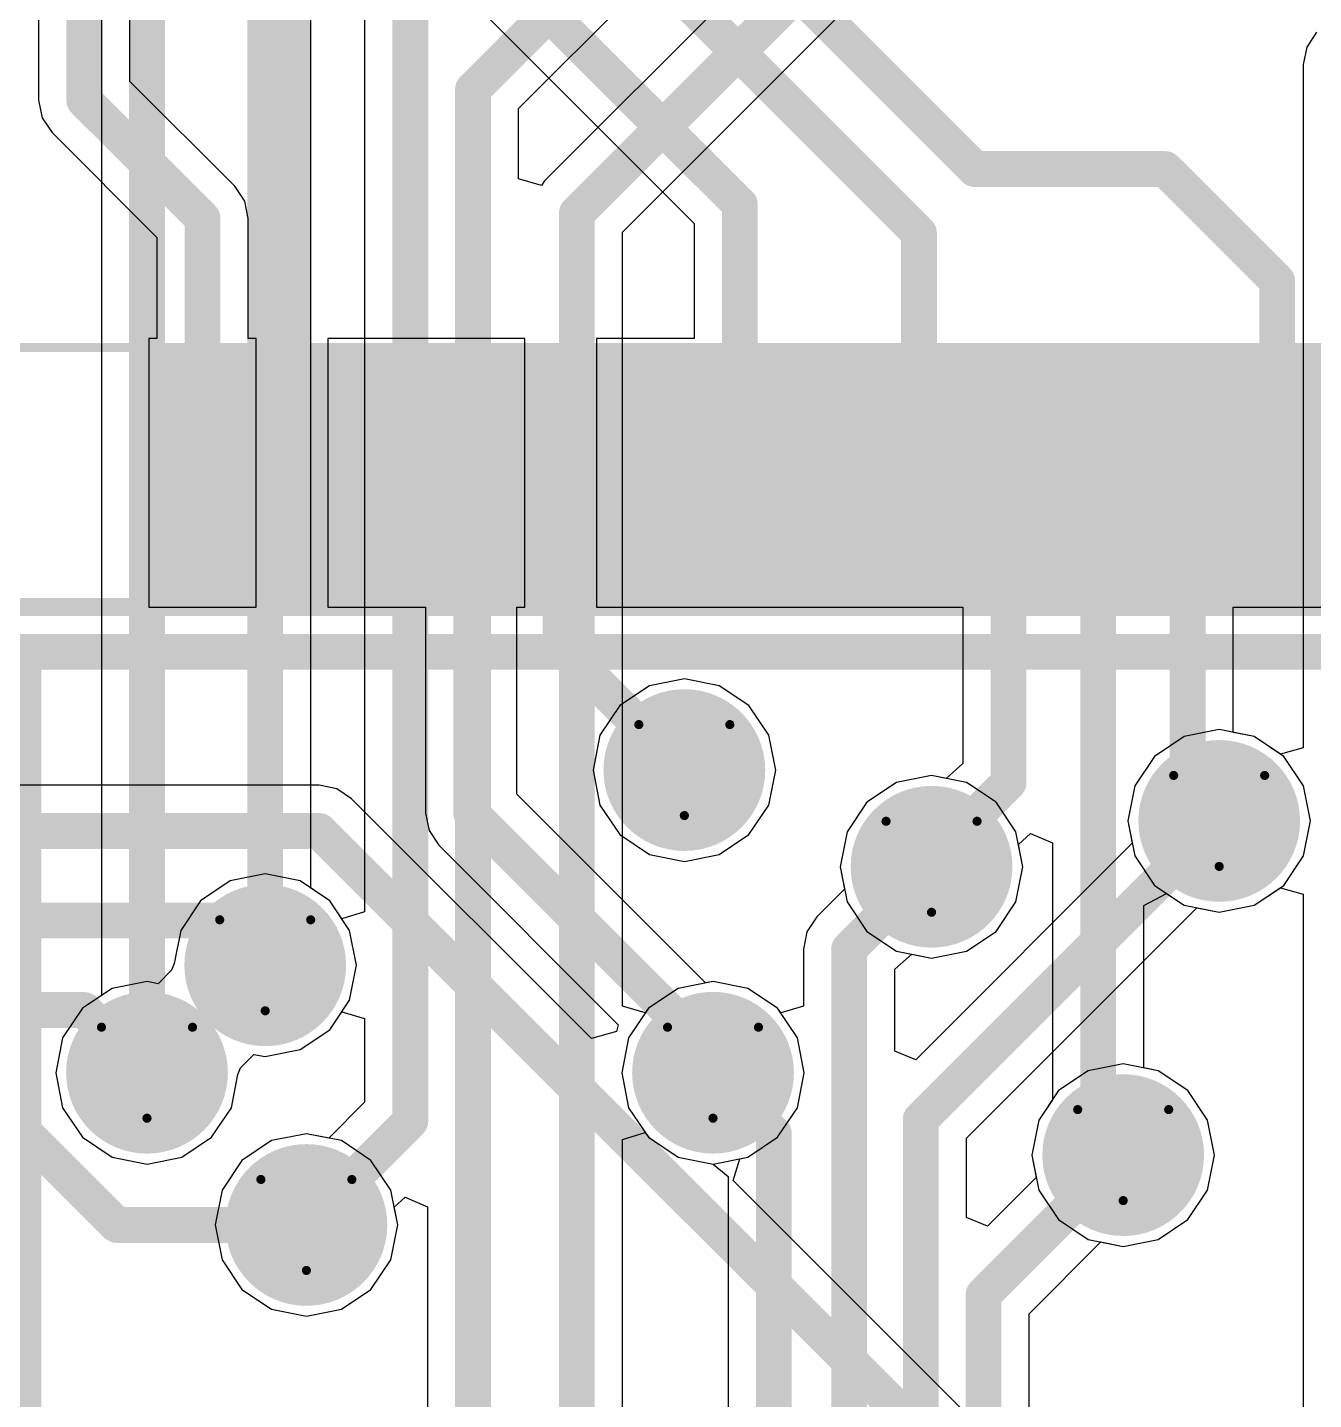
# Model space of a CAD drawing. Header units: inches. Extents: x -3 to 423, y -3 to 110.
# Drawn here: x 39.96 to 47.14, y 49.35 to 57.02 of the extents above; entities that cross this region are included whole.
import ezdxf

# ---------------------------------------------------------------- set-up
doc = ezdxf.new("R2010")
doc.units = ezdxf.units.IN
for name, color, linetype in [('Bottom Layer', 5, 'Continuous'), ('Bottom Solder', 6, 'Continuous'), ('Drill Drawing', 1, 'Continuous'), ('Mechanical 13', 56, 'Continuous'), ('Mechanical 15', 56, 'Continuous'), ('Mid Layer', 16, 'Continuous'), ('Mid Layer 2', 76, 'Continuous'), ('Top Layer', 1, 'Continuous'), ('Top Overlay', 2, 'Continuous'), ('Top Paste', 8, 'Continuous'), ('Top Solder', 216, 'Continuous'), ('Via Holes', 16, 'Continuous')]:
    doc.layers.add(name, color=color, linetype=linetype)

msp = doc.modelspace()

# ---------------------------------------------------------------- hatches: boundary and pattern name
at = {"layer": 'Bottom Layer'}
h = msp.add_hatch(color=5, dxfattribs=at)
edge = h.paths.add_edge_path()
edge.add_arc((43.63, 52.87), 0.35, 0, 360)
h = msp.add_hatch(color=5, dxfattribs=at)
edge = h.paths.add_edge_path()
edge.add_arc((46.616, 52.586), 0.35, 0, 360)
h = msp.add_hatch(color=5, dxfattribs=at)
edge = h.paths.add_edge_path()
edge.add_arc((45.01, 52.33), 0.35, 0, 360)
h = msp.add_hatch(color=5, dxfattribs=at)
edge = h.paths.add_edge_path()
edge.add_arc((41.29, 51.7799), 0.35, 0, 360)
h = msp.add_hatch(color=5, dxfattribs=at)
edge = h.paths.add_edge_path()
edge.add_arc((40.63, 51.18), 0.35, 0, 360)
h = msp.add_hatch(color=5, dxfattribs=at)
edge = h.paths.add_edge_path()
edge.add_arc((43.79, 51.18), 0.35, 0, 360)
h = msp.add_hatch(color=5, dxfattribs=at)
edge = h.paths.add_edge_path()
edge.add_arc((46.08, 50.72), 0.35, 0, 360)
h = msp.add_hatch(color=5, dxfattribs=at)
edge = h.paths.add_edge_path()
edge.add_arc((41.5199, 50.3299), 0.35, 0, 360)
at = {"layer": 'Bottom Solder'}
h = msp.add_hatch(color=6, dxfattribs=at)
edge = h.paths.add_edge_path()
edge.add_arc((43.63, 52.87), 0.4516, 0, 360)
h = msp.add_hatch(color=6, dxfattribs=at)
edge = h.paths.add_edge_path()
edge.add_arc((46.616, 52.586), 0.4516, 0, 360)
h = msp.add_hatch(color=6, dxfattribs=at)
edge = h.paths.add_edge_path()
edge.add_arc((45.01, 52.33), 0.4516, 0, 360)
h = msp.add_hatch(color=6, dxfattribs=at)
edge = h.paths.add_edge_path()
edge.add_arc((41.29, 51.7799), 0.4516, 0, 360)
h = msp.add_hatch(color=6, dxfattribs=at)
edge = h.paths.add_edge_path()
edge.add_arc((40.63, 51.18), 0.4516, 0, 360)
h = msp.add_hatch(color=6, dxfattribs=at)
edge = h.paths.add_edge_path()
edge.add_arc((43.79, 51.18), 0.4516, 0, 360)
h = msp.add_hatch(color=6, dxfattribs=at)
edge = h.paths.add_edge_path()
edge.add_arc((46.08, 50.72), 0.4516, 0, 360)
h = msp.add_hatch(color=6, dxfattribs=at)
edge = h.paths.add_edge_path()
edge.add_arc((41.5199, 50.3299), 0.4516, 0, 360)
at = {"layer": 'Mid Layer'}
h = msp.add_hatch(color=16, dxfattribs=at)
edge = h.paths.add_edge_path()
edge.add_arc((43.63, 52.87), 0.35, 0, 360)
h = msp.add_hatch(color=16, dxfattribs=at)
edge = h.paths.add_edge_path()
edge.add_arc((46.616, 52.586), 0.35, 0, 360)
h = msp.add_hatch(color=16, dxfattribs=at)
edge = h.paths.add_edge_path()
edge.add_arc((45.01, 52.33), 0.35, 0, 360)
h = msp.add_hatch(color=16, dxfattribs=at)
edge = h.paths.add_edge_path()
edge.add_arc((41.29, 51.7799), 0.35, 0, 360)
h = msp.add_hatch(color=16, dxfattribs=at)
edge = h.paths.add_edge_path()
edge.add_arc((40.63, 51.18), 0.35, 0, 360)
h = msp.add_hatch(color=16, dxfattribs=at)
edge = h.paths.add_edge_path()
edge.add_arc((43.79, 51.18), 0.35, 0, 360)
h = msp.add_hatch(color=16, dxfattribs=at)
edge = h.paths.add_edge_path()
edge.add_arc((46.08, 50.72), 0.35, 0, 360)
h = msp.add_hatch(color=16, dxfattribs=at)
edge = h.paths.add_edge_path()
edge.add_arc((41.5199, 50.3299), 0.35, 0, 360)
at = {"layer": 'Mid Layer 2'}
h = msp.add_hatch(color=76, dxfattribs=at)
edge = h.paths.add_edge_path()
edge.add_arc((43.63, 52.87), 0.35, 0, 360)
h = msp.add_hatch(color=76, dxfattribs=at)
edge = h.paths.add_edge_path()
edge.add_arc((46.616, 52.586), 0.35, 0, 360)
h = msp.add_hatch(color=76, dxfattribs=at)
edge = h.paths.add_edge_path()
edge.add_arc((45.01, 52.33), 0.35, 0, 360)
h = msp.add_hatch(color=76, dxfattribs=at)
edge = h.paths.add_edge_path()
edge.add_arc((41.29, 51.7799), 0.35, 0, 360)
h = msp.add_hatch(color=76, dxfattribs=at)
edge = h.paths.add_edge_path()
edge.add_arc((40.63, 51.18), 0.35, 0, 360)
h = msp.add_hatch(color=76, dxfattribs=at)
edge = h.paths.add_edge_path()
edge.add_arc((43.79, 51.18), 0.35, 0, 360)
h = msp.add_hatch(color=76, dxfattribs=at)
edge = h.paths.add_edge_path()
edge.add_arc((46.08, 50.72), 0.35, 0, 360)
h = msp.add_hatch(color=76, dxfattribs=at)
edge = h.paths.add_edge_path()
edge.add_arc((41.5199, 50.3299), 0.35, 0, 360)
at = {"layer": 'Top Layer'}
for points in [[(41.0899, 53.93), (40.7899, 53.93), (40.7899, 55.13), (41.0899, 55.13)], [(41.5899, 53.93), (41.2899, 53.93), (41.2899, 55.13), (41.5899, 55.13)], [(42.0899, 53.93), (41.7899, 53.93), (41.7899, 55.13), (42.0899, 55.13)], [(42.5899, 53.93), (42.2899, 53.93), (42.2899, 55.13), (42.5899, 55.13)], [(43.0899, 53.93), (42.7899, 53.93), (42.7899, 55.13), (43.0899, 55.13)], [(43.5899, 53.93), (43.2899, 53.93), (43.2899, 55.13), (43.5899, 55.13)], [(44.0899, 53.93), (43.7899, 53.93), (43.7899, 55.13), (44.0899, 55.13)], [(44.5899, 53.93), (44.2899, 53.93), (44.2899, 55.13), (44.5899, 55.13)], [(45.0899, 53.93), (44.7899, 53.93), (44.7899, 55.13), (45.0899, 55.13)], [(45.5899, 53.93), (45.2899, 53.93), (45.2899, 55.13), (45.5899, 55.13)], [(46.0899, 53.93), (45.7899, 53.93), (45.7899, 55.13), (46.0899, 55.13)], [(46.5899, 53.93), (46.2899, 53.93), (46.2899, 55.13), (46.5899, 55.13)], [(47.0899, 53.93), (46.7899, 53.93), (46.7899, 55.13), (47.0899, 55.13)]]:
    msp.add_hatch(color=1, dxfattribs=at).paths.add_polyline_path(points)
h = msp.add_hatch(color=1, dxfattribs=at)
edge = h.paths.add_edge_path()
edge.add_arc((43.63, 52.87), 0.35, 0, 360)
h = msp.add_hatch(color=1, dxfattribs=at)
edge = h.paths.add_edge_path()
edge.add_arc((46.616, 52.586), 0.35, 0, 360)
h = msp.add_hatch(color=1, dxfattribs=at)
edge = h.paths.add_edge_path()
edge.add_arc((45.01, 52.33), 0.35, 0, 360)
h = msp.add_hatch(color=1, dxfattribs=at)
edge = h.paths.add_edge_path()
edge.add_arc((41.29, 51.7799), 0.35, 0, 360)
h = msp.add_hatch(color=1, dxfattribs=at)
edge = h.paths.add_edge_path()
edge.add_arc((40.63, 51.18), 0.35, 0, 360)
h = msp.add_hatch(color=1, dxfattribs=at)
edge = h.paths.add_edge_path()
edge.add_arc((43.79, 51.18), 0.35, 0, 360)
h = msp.add_hatch(color=1, dxfattribs=at)
edge = h.paths.add_edge_path()
edge.add_arc((46.08, 50.72), 0.35, 0, 360)
h = msp.add_hatch(color=1, dxfattribs=at)
edge = h.paths.add_edge_path()
edge.add_arc((41.5199, 50.3299), 0.35, 0, 360)
at = {"layer": 'Top Paste'}
for points in [[(41.0899, 53.93), (40.7899, 53.93), (40.7899, 55.13), (41.0899, 55.13)], [(41.5899, 53.93), (41.2899, 53.93), (41.2899, 55.13), (41.5899, 55.13)], [(42.0899, 53.93), (41.7899, 53.93), (41.7899, 55.13), (42.0899, 55.13)], [(42.5899, 53.93), (42.2899, 53.93), (42.2899, 55.13), (42.5899, 55.13)], [(43.0899, 53.93), (42.7899, 53.93), (42.7899, 55.13), (43.0899, 55.13)], [(43.5899, 53.93), (43.2899, 53.93), (43.2899, 55.13), (43.5899, 55.13)], [(44.0899, 53.93), (43.7899, 53.93), (43.7899, 55.13), (44.0899, 55.13)], [(44.5899, 53.93), (44.2899, 53.93), (44.2899, 55.13), (44.5899, 55.13)], [(45.0899, 53.93), (44.7899, 53.93), (44.7899, 55.13), (45.0899, 55.13)], [(45.5899, 53.93), (45.2899, 53.93), (45.2899, 55.13), (45.5899, 55.13)], [(46.0899, 53.93), (45.7899, 53.93), (45.7899, 55.13), (46.0899, 55.13)], [(46.5899, 53.93), (46.2899, 53.93), (46.2899, 55.13), (46.5899, 55.13)], [(47.0899, 53.93), (46.7899, 53.93), (46.7899, 55.13), (47.0899, 55.13)]]:
    msp.add_hatch(color=8, dxfattribs=at).paths.add_polyline_path(points)
at = {"layer": 'Top Solder'}
for points in [[(41.1915, 53.8284), (40.6883, 53.8284), (40.6883, 55.2316), (41.1915, 55.2316)], [(41.6915, 53.8284), (41.1883, 53.8284), (41.1883, 55.2316), (41.6915, 55.2316)], [(42.1915, 53.8284), (41.6883, 53.8284), (41.6883, 55.2316), (42.1915, 55.2316)], [(42.6915, 53.8284), (42.1883, 53.8284), (42.1883, 55.2316), (42.6915, 55.2316)], [(43.1915, 53.8284), (42.6883, 53.8284), (42.6883, 55.2316), (43.1915, 55.2316)], [(43.6915, 53.8284), (43.1883, 53.8284), (43.1883, 55.2316), (43.6915, 55.2316)], [(44.1915, 53.8284), (43.6883, 53.8284), (43.6883, 55.2316), (44.1915, 55.2316)], [(44.6915, 53.8284), (44.1883, 53.8284), (44.1883, 55.2316), (44.6915, 55.2316)], [(45.1915, 53.8284), (44.6883, 53.8284), (44.6883, 55.2316), (45.1915, 55.2316)], [(45.6915, 53.8284), (45.1883, 53.8284), (45.1883, 55.2316), (45.6915, 55.2316)], [(46.1915, 53.8284), (45.6883, 53.8284), (45.6883, 55.2316), (46.1915, 55.2316)], [(46.6915, 53.8284), (46.1883, 53.8284), (46.1883, 55.2316), (46.6915, 55.2316)], [(47.1915, 53.8284), (46.6883, 53.8284), (46.6883, 55.2316), (47.1915, 55.2316)]]:
    msp.add_hatch(color=216, dxfattribs=at).paths.add_polyline_path(points)
h = msp.add_hatch(color=216, dxfattribs=at)
edge = h.paths.add_edge_path()
edge.add_arc((43.63, 52.87), 0.4516, 0, 360)
h = msp.add_hatch(color=216, dxfattribs=at)
edge = h.paths.add_edge_path()
edge.add_arc((46.616, 52.586), 0.4516, 0, 360)
h = msp.add_hatch(color=216, dxfattribs=at)
edge = h.paths.add_edge_path()
edge.add_arc((45.01, 52.33), 0.4516, 0, 360)
h = msp.add_hatch(color=216, dxfattribs=at)
edge = h.paths.add_edge_path()
edge.add_arc((41.29, 51.7799), 0.4516, 0, 360)
h = msp.add_hatch(color=216, dxfattribs=at)
edge = h.paths.add_edge_path()
edge.add_arc((40.63, 51.18), 0.4516, 0, 360)
h = msp.add_hatch(color=216, dxfattribs=at)
edge = h.paths.add_edge_path()
edge.add_arc((43.79, 51.18), 0.4516, 0, 360)
h = msp.add_hatch(color=216, dxfattribs=at)
edge = h.paths.add_edge_path()
edge.add_arc((46.08, 50.72), 0.4516, 0, 360)
h = msp.add_hatch(color=216, dxfattribs=at)
edge = h.paths.add_edge_path()
edge.add_arc((41.5199, 50.3299), 0.4516, 0, 360)
at = {"layer": 'Via Holes'}
h = msp.add_hatch(color=7, dxfattribs=at)
edge = h.paths.add_edge_path()
edge.add_arc((43.63, 52.87), 0.25, 0, 360)
h = msp.add_hatch(color=7, dxfattribs=at)
edge = h.paths.add_edge_path()
edge.add_arc((46.616, 52.586), 0.25, 0, 360)
h = msp.add_hatch(color=7, dxfattribs=at)
edge = h.paths.add_edge_path()
edge.add_arc((45.01, 52.33), 0.25, 0, 360)
h = msp.add_hatch(color=7, dxfattribs=at)
edge = h.paths.add_edge_path()
edge.add_arc((41.29, 51.7799), 0.25, 0, 360)
h = msp.add_hatch(color=7, dxfattribs=at)
edge = h.paths.add_edge_path()
edge.add_arc((40.63, 51.18), 0.25, 0, 360)
h = msp.add_hatch(color=7, dxfattribs=at)
edge = h.paths.add_edge_path()
edge.add_arc((43.79, 51.18), 0.25, 0, 360)
h = msp.add_hatch(color=7, dxfattribs=at)
edge = h.paths.add_edge_path()
edge.add_arc((46.08, 50.72), 0.25, 0, 360)
h = msp.add_hatch(color=7, dxfattribs=at)
edge = h.paths.add_edge_path()
edge.add_arc((41.5199, 50.3299), 0.25, 0, 360)

# ---------------------------------------------------------------- linework, layer by layer
at = {"layer": 'Bottom Layer'}
for p, q in [((42.7049, 56.5644), (48.6998, 62.5593)), ((48.4398, 61.7502), (42.8498, 56.1602)), ((43.2849, 55.8744), (48.7256, 61.3151)), ((41.5449, 52.2109), (41.5449, 60.0873)), ((41.8451, 57.7385), (41.8451, 52.0777)), ((40.3751, 57.4098), (40.3751, 51.611)), ((47.1598, 56.9902), (47.1045, 56.9075)), ((47.1045, 56.9075), (47.0851, 56.81)), ((47.0851, 56.81), (47.0851, 52.9951)), ((42.7049, 56.172), (42.7049, 56.5644)), ((42.8319, 56.1335), (42.7049, 56.172)), ((42.8498, 56.1602), (42.8319, 56.1335)), ((43.2849, 51.5526), (43.2849, 55.8744)), ((46.4209, 53.057), (46.2555, 52.9465)), ((46.616, 53.0958), (46.4209, 53.057)), ((46.8111, 53.057), (46.616, 53.0958)), ((46.9581, 52.9588), (46.8111, 53.057)), ((46.2555, 52.9465), (46.145, 52.7811)), ((47.0851, 52.9951), (46.9581, 52.9588)), ((44.8149, 52.801), (44.6495, 52.6905)), ((45.01, 52.8398), (44.8149, 52.801)), ((45.2051, 52.801), (45.01, 52.8398)), ((45.3705, 52.6905), (45.2051, 52.801)), ((46.145, 52.7811), (46.1062, 52.586)), ((44.6495, 52.6905), (44.539, 52.5251)), ((45.481, 52.5251), (45.3705, 52.6905)), ((46.1062, 52.586), (46.131, 52.4615)), ((44.539, 52.5251), (44.5002, 52.33)), ((45.5198, 52.33), (45.481, 52.5251)), ((46.131, 52.4615), (44.9222, 51.2527)), ((44.5002, 52.33), (44.525, 52.2055)), ((45.481, 52.1349), (45.5198, 52.33)), ((41.6505, 52.1404), (41.5449, 52.2109)), ((44.525, 52.2055), (44.3698, 52.0502)), ((46.8111, 52.115), (46.9581, 52.2132)), ((46.9581, 52.2132), (47.0851, 52.1769)), ((41.7181, 52.0392), (41.6505, 52.1404)), ((45.2049, 50.8144), (46.4915, 52.101)), ((45.3705, 51.9695), (45.481, 52.1349)), ((46.4915, 52.101), (46.616, 52.0762)), ((46.616, 52.0762), (46.8111, 52.115)), ((47.0851, 52.1769), (47.0851, 49.1909)), ((41.8451, 52.0777), (41.7181, 52.0392)), ((44.3698, 52.0502), (44.3145, 51.9675)), ((44.3145, 51.9675), (44.2951, 51.87)), ((45.2051, 51.859), (45.3705, 51.9695)), ((44.2951, 51.87), (44.2951, 51.5526)), ((44.8049, 51.7577), (44.8997, 51.8421)), ((44.8997, 51.8421), (45.01, 51.8202)), ((45.01, 51.8202), (45.2051, 51.859)), ((44.8049, 51.3013), (44.8049, 51.7577)), ((43.5949, 51.651), (43.4295, 51.5405)), ((43.79, 51.6898), (43.5949, 51.651)), ((43.9851, 51.651), (43.79, 51.6898)), ((44.1505, 51.5405), (43.9851, 51.651)), ((40.3751, 51.611), (40.2695, 51.5405)), ((40.2695, 51.5405), (40.159, 51.3751)), ((41.6505, 51.4194), (41.7181, 51.5206)), ((41.7181, 51.5206), (41.8451, 51.4821)), ((43.4119, 51.5141), (43.2849, 51.5526)), ((43.4295, 51.5405), (43.4119, 51.5141)), ((44.1681, 51.5141), (44.1505, 51.5405)), ((44.2951, 51.5526), (44.1681, 51.5141)), ((41.4851, 51.3089), (41.6505, 51.4194)), ((41.8451, 51.4821), (41.8451, 51.0156)), ((40.159, 51.3751), (40.1202, 51.18)), ((41.1525, 51.2081), (41.227, 51.2826)), ((41.227, 51.2826), (41.29, 51.2701)), ((41.29, 51.2701), (41.4851, 51.3089)), ((44.9222, 51.2527), (44.8049, 51.3013)), ((41.138, 51.1709), (41.1525, 51.2081)), ((45.8849, 51.191), (45.7195, 51.0805)), ((46.08, 51.2298), (45.8849, 51.191)), ((46.2751, 51.191), (46.08, 51.2298)), ((46.4405, 51.0805), (46.2751, 51.191)), ((40.1202, 51.18), (40.159, 50.9849)), ((41.101, 50.9849), (41.138, 51.1709)), ((45.7195, 51.0805), (45.609, 50.9151)), ((46.551, 50.9151), (46.4405, 51.0805)), ((40.159, 50.9849), (40.2695, 50.8195)), ((40.9905, 50.8195), (41.101, 50.9849)), ((41.8451, 51.0156), (41.6445, 50.8149)), ((45.609, 50.9151), (45.5702, 50.72)), ((46.5898, 50.72), (46.551, 50.9151)), ((40.2695, 50.8195), (40.4349, 50.709)), ((40.8251, 50.709), (40.9905, 50.8195)), ((41.3248, 50.8009), (41.1594, 50.6904)), ((41.5199, 50.8397), (41.3248, 50.8009)), ((41.6445, 50.8149), (41.5199, 50.8397)), ((43.2849, 50.8074), (43.4119, 50.8459)), ((43.2849, 46.93), (43.2849, 50.8074)), ((43.4119, 50.8459), (43.4295, 50.8195)), ((43.4295, 50.8195), (43.5949, 50.709)), ((45.2049, 50.3713), (45.2049, 50.8144)), ((40.4349, 50.709), (40.63, 50.6702)), ((40.63, 50.6702), (40.8251, 50.709)), ((41.1594, 50.6904), (41.0489, 50.525)), ((43.5949, 50.709), (43.79, 50.6702)), ((43.79, 50.6702), (43.8751, 50.6004)), ((45.5702, 50.72), (45.595, 50.5955)), ((46.551, 50.5249), (46.5898, 50.72)), ((43.8751, 50.6004), (43.8751, 40.4556)), ((45.595, 50.5955), (45.3222, 50.3227)), ((41.0489, 50.525), (41.0101, 50.3299)), ((46.4405, 50.3595), (46.551, 50.5249)), ((42.01, 50.4291), (42.0706, 50.4846)), ((42.0297, 50.3299), (42.01, 50.4291)), ((42.0706, 50.4846), (42.1951, 50.4319)), ((42.1951, 50.4319), (42.1951, 48.4756)), ((45.3222, 50.3227), (45.2049, 50.3713)), ((46.2751, 50.249), (46.4405, 50.3595)), ((41.0101, 50.3299), (41.0489, 50.1348)), ((41.9909, 50.1348), (42.0297, 50.3299)), ((45.5549, 49.8344), (45.9555, 50.235)), ((45.9555, 50.235), (46.08, 50.2102)), ((46.08, 50.2102), (46.2751, 50.249)), ((41.0489, 50.1348), (41.1594, 49.9694)), ((41.8804, 49.9694), (41.9909, 50.1348)), ((41.1594, 49.9694), (41.3248, 49.8589)), ((41.715, 49.8589), (41.8804, 49.9694)), ((41.3248, 49.8589), (41.5199, 49.8201)), ((41.5199, 49.8201), (41.715, 49.8589)), ((45.5549, 45.7447), (45.5549, 49.8344))]:
    msp.add_line(p, q, dxfattribs=at)
at = {"layer": 'Bottom Layer', "const_width": 0.2}
for points in [[(42.45, 56.67), (48.5942, 62.8142)], [(43.03, 55.98), (48.62, 61.57)], [(41.29, 51.7799), (41.29, 60.1929)], [(42.1, 50.91), (42.1, 57.7385)], [(40.63, 51.18), (40.63, 57.4098)], [(42.45, 48.37), (42.45, 56.67)], [(43.03, 46.93), (43.03, 55.98)], [(44.95, 50.92), (46.616, 52.586)], [(44.55, 51.87), (45.01, 52.33)], [(44.55, 33.4), (44.55, 51.87)], [(43.79, 51.18), (44.13, 50.84)], [(41.5199, 50.3299), (42.1, 50.91)], [(44.95, 33.101), (44.95, 50.92)], [(44.13, 40.35), (44.13, 50.84)], [(45.3, 49.94), (46.08, 50.72)], [(45.3, 31.89), (45.3, 49.94)]]:
    msp.add_lwpolyline(points, dxfattribs=at)
at = {"layer": 'Bottom Layer', "const_width": 0.1}
for points in [[(42.4, 56.67, 1), (42.5, 56.67, 1)], [(42.4, 56.67, 1), (42.5, 56.67, 1)], [(42.98, 55.98, 1), (43.08, 55.98, 1)], [(42.98, 55.98, 1), (43.08, 55.98, 1)], [(46.566, 52.586, 1), (46.666, 52.586, 1)], [(44.96, 52.33, 1), (45.06, 52.33, 1)], [(44.5, 51.87, 1), (44.6, 51.87, 1)], [(44.5, 51.87, 1), (44.6, 51.87, 1)], [(41.24, 51.7799, 1), (41.34, 51.7799, 1)], [(40.58, 51.18, 1), (40.68, 51.18, 1)], [(43.74, 51.18, 1), (43.84, 51.18, 1)], [(42.05, 50.91, 1), (42.15, 50.91, 1)], [(42.05, 50.91, 1), (42.15, 50.91, 1)], [(44.9, 50.92, 1), (45, 50.92, 1)], [(44.9, 50.92, 1), (45, 50.92, 1)], [(44.08, 50.84, 1), (44.18, 50.84, 1)], [(44.08, 50.84, 1), (44.18, 50.84, 1)], [(46.03, 50.72, 1), (46.13, 50.72, 1)], [(41.4699, 50.3299, 1), (41.5699, 50.3299, 1)], [(45.25, 49.94, 1), (45.35, 49.94, 1)], [(45.25, 49.94, 1), (45.35, 49.94, 1)]]:
    msp.add_lwpolyline(points, format="xyb", close=True, dxfattribs=at)
at = {"layer": 'Drill Drawing', "const_width": 0.0508}
for points in [[(43.376, 53.124), (43.884, 53.124)], [(43.376, 53.124), (43.63, 52.616)], [(43.63, 52.616), (43.884, 53.124)], [(46.362, 52.84), (46.87, 52.84)], [(46.362, 52.84), (46.616, 52.332)], [(46.616, 52.332), (46.87, 52.84)], [(44.756, 52.584), (45.264, 52.584)], [(44.756, 52.584), (45.01, 52.076)], [(45.01, 52.076), (45.264, 52.584)], [(41.036, 52.0339), (41.544, 52.0339)], [(41.036, 52.0339), (41.29, 51.5259)], [(41.29, 51.5259), (41.544, 52.0339)], [(40.376, 51.434), (40.884, 51.434)], [(40.376, 51.434), (40.63, 50.926)], [(40.63, 50.926), (40.884, 51.434)], [(43.536, 51.434), (44.044, 51.434)], [(43.536, 51.434), (43.79, 50.926)], [(43.79, 50.926), (44.044, 51.434)], [(45.826, 50.974), (46.334, 50.974)], [(45.826, 50.974), (46.08, 50.466)], [(46.08, 50.466), (46.334, 50.974)], [(41.2659, 50.5839), (41.7739, 50.5839)], [(41.2659, 50.5839), (41.5199, 50.0759)], [(41.5199, 50.0759), (41.7739, 50.5839)]]:
    msp.add_lwpolyline(points, dxfattribs=at)
at = {"layer": 'Drill Drawing', "const_width": 0.0254}
for points in [[(43.3633, 53.124, 1), (43.3887, 53.124, 1)], [(43.3633, 53.124, 1), (43.3887, 53.124, 1)], [(43.8713, 53.124, 1), (43.8967, 53.124, 1)], [(43.8713, 53.124, 1), (43.8967, 53.124, 1)], [(46.3493, 52.84, 1), (46.3747, 52.84, 1)], [(46.3493, 52.84, 1), (46.3747, 52.84, 1)], [(46.8573, 52.84, 1), (46.8827, 52.84, 1)], [(46.8573, 52.84, 1), (46.8827, 52.84, 1)], [(43.6173, 52.616, 1), (43.6427, 52.616, 1)], [(43.6173, 52.616, 1), (43.6427, 52.616, 1)], [(44.7433, 52.584, 1), (44.7687, 52.584, 1)], [(44.7433, 52.584, 1), (44.7687, 52.584, 1)], [(45.2513, 52.584, 1), (45.2767, 52.584, 1)], [(45.2513, 52.584, 1), (45.2767, 52.584, 1)], [(46.6033, 52.332, 1), (46.6287, 52.332, 1)], [(46.6033, 52.332, 1), (46.6287, 52.332, 1)], [(44.9973, 52.076, 1), (45.0227, 52.076, 1)], [(44.9973, 52.076, 1), (45.0227, 52.076, 1)], [(41.0233, 52.0339, 1), (41.0487, 52.0339, 1)], [(41.0233, 52.0339, 1), (41.0487, 52.0339, 1)], [(41.5313, 52.0339, 1), (41.5567, 52.0339, 1)], [(41.5313, 52.0339, 1), (41.5567, 52.0339, 1)], [(41.2773, 51.5259, 1), (41.3027, 51.5259, 1)], [(41.2773, 51.5259, 1), (41.3027, 51.5259, 1)], [(40.3633, 51.434, 1), (40.3887, 51.434, 1)], [(40.3633, 51.434, 1), (40.3887, 51.434, 1)], [(40.8713, 51.434, 1), (40.8967, 51.434, 1)], [(40.8713, 51.434, 1), (40.8967, 51.434, 1)], [(43.5233, 51.434, 1), (43.5487, 51.434, 1)], [(43.5233, 51.434, 1), (43.5487, 51.434, 1)], [(44.0313, 51.434, 1), (44.0567, 51.434, 1)], [(44.0313, 51.434, 1), (44.0567, 51.434, 1)], [(40.6173, 50.926, 1), (40.6427, 50.926, 1)], [(40.6173, 50.926, 1), (40.6427, 50.926, 1)], [(43.7773, 50.926, 1), (43.8027, 50.926, 1)], [(43.7773, 50.926, 1), (43.8027, 50.926, 1)], [(45.8133, 50.974, 1), (45.8387, 50.974, 1)], [(45.8133, 50.974, 1), (45.8387, 50.974, 1)], [(46.3213, 50.974, 1), (46.3467, 50.974, 1)], [(46.3213, 50.974, 1), (46.3467, 50.974, 1)], [(41.2532, 50.5839, 1), (41.2786, 50.5839, 1)], [(41.2532, 50.5839, 1), (41.2786, 50.5839, 1)], [(41.7612, 50.5839, 1), (41.7866, 50.5839, 1)], [(41.7612, 50.5839, 1), (41.7866, 50.5839, 1)], [(46.0673, 50.466, 1), (46.0927, 50.466, 1)], [(46.0673, 50.466, 1), (46.0927, 50.466, 1)], [(41.5072, 50.0759, 1), (41.5326, 50.0759, 1)], [(41.5072, 50.0759, 1), (41.5326, 50.0759, 1)]]:
    msp.add_lwpolyline(points, format="xyb", close=True, dxfattribs=at)
at = {"layer": 'Mechanical 13', "const_width": 0.1}
msp.add_lwpolyline([(39.6899, 53.78), (49.6899, 53.78)], dxfattribs=at)
at = {"layer": 'Mechanical 15', "const_width": 0.05}
msp.add_lwpolyline([(38.2399, 55.23), (51.1399, 55.23)], dxfattribs=at)
at = {"layer": 'Mid Layer'}
for p, q in [((46.4209, 53.057), (46.2555, 52.9465)), ((46.616, 53.0958), (46.4209, 53.057)), ((46.8111, 53.057), (46.616, 53.0958)), ((46.9765, 52.9465), (46.8111, 53.057)), ((46.2555, 52.9465), (46.145, 52.7811)), ((47.087, 52.7811), (46.9765, 52.9465)), ((44.8149, 52.801), (44.6495, 52.6905)), ((45.01, 52.8398), (44.8149, 52.801)), ((45.2051, 52.801), (45.01, 52.8398)), ((45.3705, 52.6905), (45.2051, 52.801)), ((46.145, 52.7811), (46.1062, 52.586)), ((47.1258, 52.586), (47.087, 52.7811)), ((44.6495, 52.6905), (44.539, 52.5251)), ((45.481, 52.5251), (45.3705, 52.6905)), ((46.1062, 52.586), (46.145, 52.3909)), ((47.087, 52.3909), (47.1258, 52.586)), ((44.539, 52.5251), (44.5002, 52.33)), ((45.5198, 52.33), (45.481, 52.5251)), ((46.145, 52.3909), (46.2555, 52.2255)), ((46.9765, 52.2255), (47.087, 52.3909)), ((41.29, 52.2897), (41.0949, 52.2509)), ((41.4851, 52.2509), (41.29, 52.2897)), ((44.5002, 52.33), (44.539, 52.1349)), ((45.481, 52.1349), (45.5198, 52.33)), ((41.0949, 52.2509), (40.9295, 52.1404)), ((41.6505, 52.1404), (41.4851, 52.2509)), ((46.2555, 52.2255), (46.4209, 52.115)), ((46.8111, 52.115), (46.9765, 52.2255)), ((40.9295, 52.1404), (40.819, 51.975)), ((41.761, 51.975), (41.6505, 52.1404)), ((44.539, 52.1349), (44.6495, 51.9695)), ((45.3705, 51.9695), (45.481, 52.1349)), ((46.4209, 52.115), (46.616, 52.0762)), ((46.616, 52.0762), (46.8111, 52.115)), ((40.819, 51.975), (40.782, 51.789)), ((41.7998, 51.7799), (41.761, 51.975)), ((44.6495, 51.9695), (44.8149, 51.859)), ((45.2051, 51.859), (45.3705, 51.9695)), ((44.8149, 51.859), (45.01, 51.8202)), ((45.01, 51.8202), (45.2051, 51.859)), ((40.7675, 51.7518), (40.693, 51.6773)), ((40.782, 51.789), (40.7675, 51.7518)), ((41.761, 51.5848), (41.7998, 51.7799)), ((40.4349, 51.651), (40.2695, 51.5405)), ((40.63, 51.6898), (40.4349, 51.651)), ((40.693, 51.6773), (40.63, 51.6898)), ((43.5949, 51.651), (43.4295, 51.5405)), ((43.79, 51.6898), (43.5949, 51.651)), ((43.9851, 51.651), (43.79, 51.6898)), ((44.1505, 51.5405), (43.9851, 51.651)), ((41.6505, 51.4194), (41.761, 51.5848)), ((40.2695, 51.5405), (40.159, 51.3751)), ((43.4295, 51.5405), (43.319, 51.3751)), ((44.261, 51.3751), (44.1505, 51.5405)), ((41.4851, 51.3089), (41.6505, 51.4194)), ((40.159, 51.3751), (40.1202, 51.18)), ((43.319, 51.3751), (43.2802, 51.18)), ((44.2998, 51.18), (44.261, 51.3751)), ((41.1525, 51.2081), (41.227, 51.2826)), ((41.227, 51.2826), (41.29, 51.2701)), ((41.29, 51.2701), (41.4851, 51.3089)), ((41.138, 51.1709), (41.1525, 51.2081)), ((45.8849, 51.191), (45.7195, 51.0805)), ((46.08, 51.2298), (45.8849, 51.191)), ((46.2751, 51.191), (46.08, 51.2298)), ((46.4405, 51.0805), (46.2751, 51.191)), ((40.1202, 51.18), (40.159, 50.9849)), ((41.101, 50.9849), (41.138, 51.1709)), ((43.2802, 51.18), (43.319, 50.9849)), ((44.261, 50.9849), (44.2998, 51.18)), ((45.7195, 51.0805), (45.609, 50.9151)), ((46.551, 50.9151), (46.4405, 51.0805)), ((40.159, 50.9849), (40.2695, 50.8195)), ((40.9905, 50.8195), (41.101, 50.9849)), ((43.319, 50.9849), (43.4295, 50.8195)), ((44.1505, 50.8195), (44.261, 50.9849)), ((45.609, 50.9151), (45.5702, 50.72)), ((46.5898, 50.72), (46.551, 50.9151)), ((40.2695, 50.8195), (40.4349, 50.709)), ((40.8251, 50.709), (40.9905, 50.8195)), ((41.3248, 50.8009), (41.1594, 50.6904)), ((41.5199, 50.8397), (41.3248, 50.8009)), ((41.715, 50.8009), (41.5199, 50.8397)), ((41.8804, 50.6904), (41.715, 50.8009)), ((43.4295, 50.8195), (43.5949, 50.709)), ((43.9851, 50.709), (44.1505, 50.8195)), ((40.4349, 50.709), (40.63, 50.6702)), ((40.63, 50.6702), (40.8251, 50.709)), ((41.1594, 50.6904), (41.0489, 50.525)), ((41.9909, 50.525), (41.8804, 50.6904)), ((43.5949, 50.709), (43.79, 50.6702)), ((43.79, 50.6702), (43.9851, 50.709)), ((45.5702, 50.72), (45.609, 50.5249)), ((46.551, 50.5249), (46.5898, 50.72)), ((41.0489, 50.525), (41.0101, 50.3299)), ((42.0297, 50.3299), (41.9909, 50.525)), ((45.609, 50.5249), (45.7195, 50.3595)), ((46.4405, 50.3595), (46.551, 50.5249)), ((45.7195, 50.3595), (45.8849, 50.249)), ((46.2751, 50.249), (46.4405, 50.3595)), ((41.0101, 50.3299), (41.0489, 50.1348)), ((41.9909, 50.1348), (42.0297, 50.3299)), ((45.8849, 50.249), (46.08, 50.2102)), ((46.08, 50.2102), (46.2751, 50.249)), ((41.0489, 50.1348), (41.1594, 49.9694)), ((41.8804, 49.9694), (41.9909, 50.1348)), ((41.1594, 49.9694), (41.3248, 49.8589)), ((41.715, 49.8589), (41.8804, 49.9694)), ((41.3248, 49.8589), (41.5199, 49.8201)), ((41.5199, 49.8201), (41.715, 49.8589))]:
    msp.add_line(p, q, dxfattribs=at)
at = {"layer": 'Mid Layer 2'}
for p, q in [((43.4349, 53.341), (43.2695, 53.2305)), ((43.63, 53.3798), (43.4349, 53.341)), ((43.8251, 53.341), (43.63, 53.3798)), ((43.9905, 53.2305), (43.8251, 53.341)), ((43.2695, 53.2305), (43.159, 53.0651)), ((44.101, 53.0651), (43.9905, 53.2305)), ((43.159, 53.0651), (43.1202, 52.87)), ((44.1398, 52.87), (44.101, 53.0651)), ((46.4209, 53.057), (46.2555, 52.9465)), ((46.616, 53.0958), (46.4209, 53.057)), ((46.8111, 53.057), (46.616, 53.0958)), ((46.9765, 52.9465), (46.8111, 53.057)), ((46.2555, 52.9465), (46.145, 52.7811)), ((47.087, 52.7811), (46.9765, 52.9465)), ((43.1202, 52.87), (43.159, 52.6749)), ((44.101, 52.6749), (44.1398, 52.87)), ((44.8149, 52.801), (44.6495, 52.6905)), ((45.01, 52.8398), (44.8149, 52.801)), ((45.2051, 52.801), (45.01, 52.8398)), ((45.3705, 52.6905), (45.2051, 52.801)), ((46.145, 52.7811), (46.1062, 52.586)), ((47.1258, 52.586), (47.087, 52.7811)), ((43.159, 52.6749), (43.2695, 52.5095)), ((43.9905, 52.5095), (44.101, 52.6749)), ((44.6495, 52.6905), (44.539, 52.5251)), ((45.481, 52.5251), (45.3705, 52.6905)), ((46.1062, 52.586), (46.145, 52.3909)), ((47.087, 52.3909), (47.1258, 52.586)), ((43.2695, 52.5095), (43.4349, 52.399)), ((43.8251, 52.399), (43.9905, 52.5095)), ((44.539, 52.5251), (44.5002, 52.33)), ((45.5198, 52.33), (45.481, 52.5251)), ((43.4349, 52.399), (43.63, 52.3602)), ((43.63, 52.3602), (43.8251, 52.399)), ((46.145, 52.3909), (46.2555, 52.2255)), ((46.9765, 52.2255), (47.087, 52.3909)), ((41.29, 52.2897), (41.0949, 52.2509)), ((41.4851, 52.2509), (41.29, 52.2897)), ((44.5002, 52.33), (44.539, 52.1349)), ((45.481, 52.1349), (45.5198, 52.33)), ((41.0949, 52.2509), (40.9295, 52.1404)), ((41.6505, 52.1404), (41.4851, 52.2509)), ((46.2555, 52.2255), (46.4209, 52.115)), ((46.8111, 52.115), (46.9765, 52.2255)), ((40.9295, 52.1404), (40.819, 51.975)), ((41.761, 51.975), (41.6505, 52.1404)), ((44.539, 52.1349), (44.6495, 51.9695)), ((45.3705, 51.9695), (45.481, 52.1349)), ((46.4209, 52.115), (46.616, 52.0762)), ((46.616, 52.0762), (46.8111, 52.115)), ((40.819, 51.975), (40.782, 51.789)), ((41.7998, 51.7799), (41.761, 51.975)), ((44.6495, 51.9695), (44.8149, 51.859)), ((45.2051, 51.859), (45.3705, 51.9695)), ((44.8149, 51.859), (45.01, 51.8202)), ((45.01, 51.8202), (45.2051, 51.859)), ((40.7675, 51.7518), (40.693, 51.6773)), ((40.782, 51.789), (40.7675, 51.7518)), ((41.761, 51.5848), (41.7998, 51.7799)), ((40.4349, 51.651), (40.2695, 51.5405)), ((40.63, 51.6898), (40.4349, 51.651)), ((40.693, 51.6773), (40.63, 51.6898)), ((43.5949, 51.651), (43.4295, 51.5405)), ((43.79, 51.6898), (43.5949, 51.651)), ((43.9851, 51.651), (43.79, 51.6898)), ((44.1505, 51.5405), (43.9851, 51.651)), ((41.6505, 51.4194), (41.761, 51.5848)), ((40.2695, 51.5405), (40.159, 51.3751)), ((43.4295, 51.5405), (43.319, 51.3751)), ((44.261, 51.3751), (44.1505, 51.5405)), ((41.4851, 51.3089), (41.6505, 51.4194)), ((40.159, 51.3751), (40.1202, 51.18)), ((43.319, 51.3751), (43.2802, 51.18)), ((44.2998, 51.18), (44.261, 51.3751)), ((41.1525, 51.2081), (41.227, 51.2826)), ((41.227, 51.2826), (41.29, 51.2701)), ((41.29, 51.2701), (41.4851, 51.3089)), ((41.138, 51.1709), (41.1525, 51.2081)), ((45.8849, 51.191), (45.7195, 51.0805)), ((46.08, 51.2298), (45.8849, 51.191)), ((46.2751, 51.191), (46.08, 51.2298)), ((46.4405, 51.0805), (46.2751, 51.191)), ((40.1202, 51.18), (40.159, 50.9849)), ((41.101, 50.9849), (41.138, 51.1709)), ((43.2802, 51.18), (43.319, 50.9849)), ((44.261, 50.9849), (44.2998, 51.18)), ((45.7195, 51.0805), (45.609, 50.9151)), ((46.551, 50.9151), (46.4405, 51.0805)), ((40.159, 50.9849), (40.2695, 50.8195)), ((40.9905, 50.8195), (41.101, 50.9849)), ((43.319, 50.9849), (43.4295, 50.8195)), ((44.1505, 50.8195), (44.261, 50.9849)), ((45.609, 50.9151), (45.5702, 50.72)), ((46.5898, 50.72), (46.551, 50.9151)), ((40.2695, 50.8195), (40.4349, 50.709)), ((40.8251, 50.709), (40.9905, 50.8195)), ((41.3248, 50.8009), (41.1594, 50.6904)), ((41.5199, 50.8397), (41.3248, 50.8009)), ((41.715, 50.8009), (41.5199, 50.8397)), ((41.8804, 50.6904), (41.715, 50.8009)), ((43.4295, 50.8195), (43.5949, 50.709)), ((43.9851, 50.709), (44.1505, 50.8195)), ((40.4349, 50.709), (40.63, 50.6702)), ((40.63, 50.6702), (40.8251, 50.709)), ((41.1594, 50.6904), (41.0489, 50.525)), ((41.9909, 50.525), (41.8804, 50.6904)), ((43.5949, 50.709), (43.79, 50.6702)), ((43.79, 50.6702), (43.9851, 50.709)), ((45.5702, 50.72), (45.609, 50.5249)), ((46.551, 50.5249), (46.5898, 50.72)), ((41.0489, 50.525), (41.0101, 50.3299)), ((42.0297, 50.3299), (41.9909, 50.525)), ((45.609, 50.5249), (45.7195, 50.3595)), ((46.4405, 50.3595), (46.551, 50.5249)), ((45.7195, 50.3595), (45.8849, 50.249)), ((46.2751, 50.249), (46.4405, 50.3595)), ((41.0101, 50.3299), (41.0489, 50.1348)), ((41.9909, 50.1348), (42.0297, 50.3299)), ((45.8849, 50.249), (46.08, 50.2102)), ((46.08, 50.2102), (46.2751, 50.249)), ((41.0489, 50.1348), (41.1594, 49.9694)), ((41.8804, 49.9694), (41.9909, 50.1348)), ((41.1594, 49.9694), (41.3248, 49.8589)), ((41.715, 49.8589), (41.8804, 49.9694)), ((41.3248, 49.8589), (41.5199, 49.8201)), ((41.5199, 49.8201), (41.715, 49.8589))]:
    msp.add_line(p, q, dxfattribs=at)
at = {"layer": 'Top Layer'}
for p, q in [((42.0398, 57.5676), (43.685, 55.9224)), ((40.0251, 57.272), (40.0251, 56.6099)), ((40.5349, 56.7155), (40.5349, 57.272)), ((41.1201, 56.1302), (40.5349, 56.7155)), ((40.0251, 56.6099), (40.0445, 56.5124)), ((40.0445, 56.5124), (40.0998, 56.4297)), ((40.0998, 56.4297), (40.685, 55.8444)), ((41.1754, 56.0475), (41.1201, 56.1302)), ((41.1948, 55.95), (41.1754, 56.0475)), ((41.1948, 55.28), (41.1948, 55.95)), ((43.685, 55.9224), (43.685, 55.28)), ((40.685, 55.8444), (40.685, 55.28)), ((40.685, 55.28), (40.6399, 55.28)), ((40.6399, 55.28), (40.6399, 53.78)), ((41.2399, 55.28), (41.1948, 55.28)), ((41.2399, 53.78), (41.2399, 55.28)), ((42.7399, 55.28), (41.6399, 55.28)), ((41.6399, 55.28), (41.6399, 53.78)), ((42.7399, 53.78), (42.7399, 55.28)), ((43.685, 55.28), (43.1399, 55.28)), ((43.1399, 55.28), (43.1399, 53.78)), ((40.6399, 53.78), (41.2399, 53.78)), ((41.6399, 53.78), (42.185, 53.78)), ((42.185, 53.78), (42.185, 52.6301)), ((42.6948, 52.7357), (42.6948, 53.78)), ((42.6948, 53.78), (42.7399, 53.78)), ((43.1399, 53.78), (45.185, 53.78)), ((45.185, 53.78), (45.185, 52.9068)), ((46.6948, 53.0801), (46.6948, 53.78)), ((46.6948, 53.78), (47.185, 53.78)), ((46.8111, 53.057), (46.6948, 53.0801)), ((46.9765, 52.9465), (46.8111, 53.057)), ((47.087, 52.7811), (46.9765, 52.9465)), ((45.185, 52.9068), (45.092, 52.8235)), ((44.8149, 52.801), (44.6495, 52.6905)), ((45.01, 52.8398), (44.8149, 52.801)), ((45.092, 52.8235), (45.01, 52.8398)), ((41.5915, 52.7849), (39.6899, 52.7849)), ((41.689, 52.7655), (41.5915, 52.7849)), ((41.7717, 52.7102), (41.689, 52.7655)), ((43.7489, 51.6816), (42.6948, 52.7357)), ((47.1258, 52.586), (47.087, 52.7811)), ((43.1111, 51.3709), (41.7717, 52.7102)), ((44.6495, 52.6905), (44.539, 52.5251)), ((42.185, 52.6301), (42.2044, 52.5325)), ((47.087, 52.3909), (47.1258, 52.586)), ((42.2044, 52.5325), (42.2597, 52.4498)), ((44.539, 52.5251), (44.5002, 52.33)), ((45.495, 52.4545), (45.5625, 52.5159)), ((45.5625, 52.5159), (45.685, 52.464)), ((42.2597, 52.4498), (43.2613, 51.4482)), ((45.5198, 52.33), (45.495, 52.4545)), ((45.685, 52.464), (45.685, 51.0288)), ((46.9765, 52.2255), (47.087, 52.3909)), ((44.5002, 52.33), (44.539, 52.1349)), ((45.481, 52.1349), (45.5198, 52.33)), ((46.1948, 52.1134), (46.3218, 52.1813)), ((46.3218, 52.1813), (46.4209, 52.115)), ((46.8111, 52.115), (46.9765, 52.2255)), ((44.539, 52.1349), (44.6495, 51.9695)), ((45.3705, 51.9695), (45.481, 52.1349)), ((46.1948, 51.207), (46.1948, 52.1134)), ((46.4209, 52.115), (46.616, 52.0762)), ((46.616, 52.0762), (46.8111, 52.115)), ((44.6495, 51.9695), (44.8149, 51.859)), ((45.2051, 51.859), (45.3705, 51.9695)), ((44.8149, 51.859), (45.01, 51.8202)), ((45.01, 51.8202), (45.2051, 51.859)), ((43.79, 51.6898), (43.7489, 51.6816)), ((43.9851, 51.651), (43.79, 51.6898)), ((44.1505, 51.5405), (43.9851, 51.651)), ((44.261, 51.3751), (44.1505, 51.5405)), ((43.2613, 51.4482), (43.2517, 51.4098)), ((43.2517, 51.4098), (43.1111, 51.3709)), ((44.2998, 51.18), (44.261, 51.3751)), ((46.2751, 51.191), (46.1948, 51.207)), ((46.4405, 51.0805), (46.2751, 51.191)), ((44.261, 50.9849), (44.2998, 51.18)), ((45.685, 51.0288), (45.609, 50.9151)), ((46.551, 50.9151), (46.4405, 51.0805)), ((44.1505, 50.8195), (44.261, 50.9849)), ((45.609, 50.9151), (45.5702, 50.72)), ((46.5898, 50.72), (46.551, 50.9151)), ((43.9851, 50.709), (44.1505, 50.8195)), ((43.9034, 50.5786), (43.9403, 50.7001)), ((43.9403, 50.7001), (43.9851, 50.709)), ((45.5702, 50.72), (45.609, 50.5249)), ((46.551, 50.5249), (46.5898, 50.72)), ((49.5726, 44.9094), (43.9034, 50.5786)), ((45.609, 50.5249), (45.7195, 50.3595)), ((46.4405, 50.3595), (46.551, 50.5249)), ((45.7195, 50.3595), (45.8849, 50.249)), ((46.2751, 50.249), (46.4405, 50.3595)), ((45.8849, 50.249), (46.08, 50.2102)), ((46.08, 50.2102), (46.2751, 50.249))]:
    msp.add_line(p, q, dxfattribs=at)
at = {"layer": 'Top Layer', "const_width": 0.2}
for points in [[(41.4399, 54.53), (41.4399, 58.9101)], [(42.57, 58.2385), (44.9399, 55.8686)], [(40.28, 56.6099), (40.28, 57.803)], [(42.22, 57.7479), (43.9399, 56.028)], [(43.875, 57.6026), (45.2515, 56.2261)], [(40.28, 56.6099), (40.9399, 55.95)], [(45.2515, 56.2261), (46.3139, 56.2261)], [(46.3139, 56.2261), (46.9399, 55.6001)], [(43.9399, 54.53), (43.9399, 56.028)], [(40.9399, 54.53), (40.9399, 55.95)], [(44.9399, 54.53), (44.9399, 55.8686)], [(46.9399, 54.53), (46.9399, 55.6001)], [(42.4399, 52.6301), (42.4399, 54.53)], [(42.9399, 53.5601), (42.9399, 54.53)], [(45.4399, 52.7999), (45.4399, 54.53)], [(45.9399, 50.8601), (45.9399, 54.53)], [(46.4399, 52.7621), (46.4399, 54.53)], [(42.9399, 53.5601), (43.63, 52.87)], [(45.01, 52.37), (45.4399, 52.7999)], [(46.4399, 52.7621), (46.616, 52.586)], [(42.4399, 52.6301), (43.79, 51.28)], [(38.9399, 52.53), (41.5915, 52.53)], [(41.5915, 52.53), (49.6515, 44.47)], [(45.01, 52.33), (45.01, 52.37)], [(38.9399, 52.03), (41.0399, 52.03)], [(41.0399, 52.03), (41.29, 51.7799)], [(38.9399, 51.53), (40.28, 51.53)], [(40.28, 51.53), (40.63, 51.18)], [(43.79, 51.18), (43.79, 51.28)], [(39.7615, 51.03), (40.4616, 50.3299)], [(45.9399, 50.8601), (46.08, 50.72)], [(40.4616, 50.3299), (41.5199, 50.3299)]]:
    msp.add_lwpolyline(points, dxfattribs=at)
at = {"layer": 'Top Layer', "const_width": 0.1}
for points in [[(40.23, 56.6099, 1), (40.33, 56.6099, 1)], [(40.23, 56.6099, 1), (40.33, 56.6099, 1)], [(45.2015, 56.2261, 1), (45.3015, 56.2261, 1)], [(45.2015, 56.2261, 1), (45.3015, 56.2261, 1)], [(46.2639, 56.2261, 1), (46.3639, 56.2261, 1)], [(46.2639, 56.2261, 1), (46.3639, 56.2261, 1)], [(43.8899, 56.028, 1), (43.9899, 56.028, 1)], [(43.8899, 56.028, 1), (43.9899, 56.028, 1)], [(40.8899, 55.95, 1), (40.9899, 55.95, 1)], [(40.8899, 55.95, 1), (40.9899, 55.95, 1)], [(44.8899, 55.8686, 1), (44.9899, 55.8686, 1)], [(44.8899, 55.8686, 1), (44.9899, 55.8686, 1)], [(46.8899, 55.6001, 1), (46.9899, 55.6001, 1)], [(46.8899, 55.6001, 1), (46.9899, 55.6001, 1)], [(40.8899, 54.53, 1), (40.9899, 54.53, 1)], [(41.3899, 54.53, 1), (41.4899, 54.53, 1)], [(42.3899, 54.53, 1), (42.4899, 54.53, 1)], [(42.8899, 54.53, 1), (42.9899, 54.53, 1)], [(43.8899, 54.53, 1), (43.9899, 54.53, 1)], [(44.8899, 54.53, 1), (44.9899, 54.53, 1)], [(45.3899, 54.53, 1), (45.4899, 54.53, 1)], [(45.8899, 54.53, 1), (45.9899, 54.53, 1)], [(46.3899, 54.53, 1), (46.4899, 54.53, 1)], [(46.8899, 54.53, 1), (46.9899, 54.53, 1)], [(42.8899, 53.5601, 1), (42.9899, 53.5601, 1)], [(42.8899, 53.5601, 1), (42.9899, 53.5601, 1)], [(43.58, 52.87, 1), (43.68, 52.87, 1)], [(45.3899, 52.7999, 1), (45.4899, 52.7999, 1)], [(45.3899, 52.7999, 1), (45.4899, 52.7999, 1)], [(46.3899, 52.7621, 1), (46.4899, 52.7621, 1)], [(46.3899, 52.7621, 1), (46.4899, 52.7621, 1)], [(42.3899, 52.6301, 1), (42.4899, 52.6301, 1)], [(42.3899, 52.6301, 1), (42.4899, 52.6301, 1)], [(46.566, 52.586, 1), (46.666, 52.586, 1)], [(41.5415, 52.53, 1), (41.6415, 52.53, 1)], [(41.5415, 52.53, 1), (41.6415, 52.53, 1)], [(44.96, 52.37, 1), (45.06, 52.37, 1)], [(44.96, 52.37, 1), (45.06, 52.37, 1)], [(44.96, 52.33, 1), (45.06, 52.33, 1)], [(40.9899, 52.03, 1), (41.0899, 52.03, 1)], [(40.9899, 52.03, 1), (41.0899, 52.03, 1)], [(41.24, 51.7799, 1), (41.34, 51.7799, 1)], [(40.23, 51.53, 1), (40.33, 51.53, 1)], [(40.23, 51.53, 1), (40.33, 51.53, 1)], [(43.74, 51.28, 1), (43.84, 51.28, 1)], [(43.74, 51.28, 1), (43.84, 51.28, 1)], [(40.58, 51.18, 1), (40.68, 51.18, 1)], [(43.74, 51.18, 1), (43.84, 51.18, 1)], [(45.8899, 50.8601, 1), (45.9899, 50.8601, 1)], [(45.8899, 50.8601, 1), (45.9899, 50.8601, 1)], [(46.03, 50.72, 1), (46.13, 50.72, 1)], [(40.4116, 50.3299, 1), (40.5116, 50.3299, 1)], [(40.4116, 50.3299, 1), (40.5116, 50.3299, 1)], [(41.4699, 50.3299, 1), (41.5699, 50.3299, 1)]]:
    msp.add_lwpolyline(points, format="xyb", close=True, dxfattribs=at)
at = {"layer": 'Top Overlay', "const_width": 0.2}
for points in [[(39.9399, 44.03), (39.9399, 53.53)], [(39.9399, 53.53), (49.4399, 53.53)]]:
    msp.add_lwpolyline(points, dxfattribs=at)
at = {"layer": 'Top Overlay', "const_width": 0.1}
msp.add_lwpolyline([(39.8899, 53.53, 1), (39.9899, 53.53, 1)], format="xyb", close=True, dxfattribs=at)
msp.add_lwpolyline([(39.8899, 53.53, 1), (39.9899, 53.53, 1)], format="xyb", close=True, dxfattribs=at)

doc.saveas('drawing.dxf')
